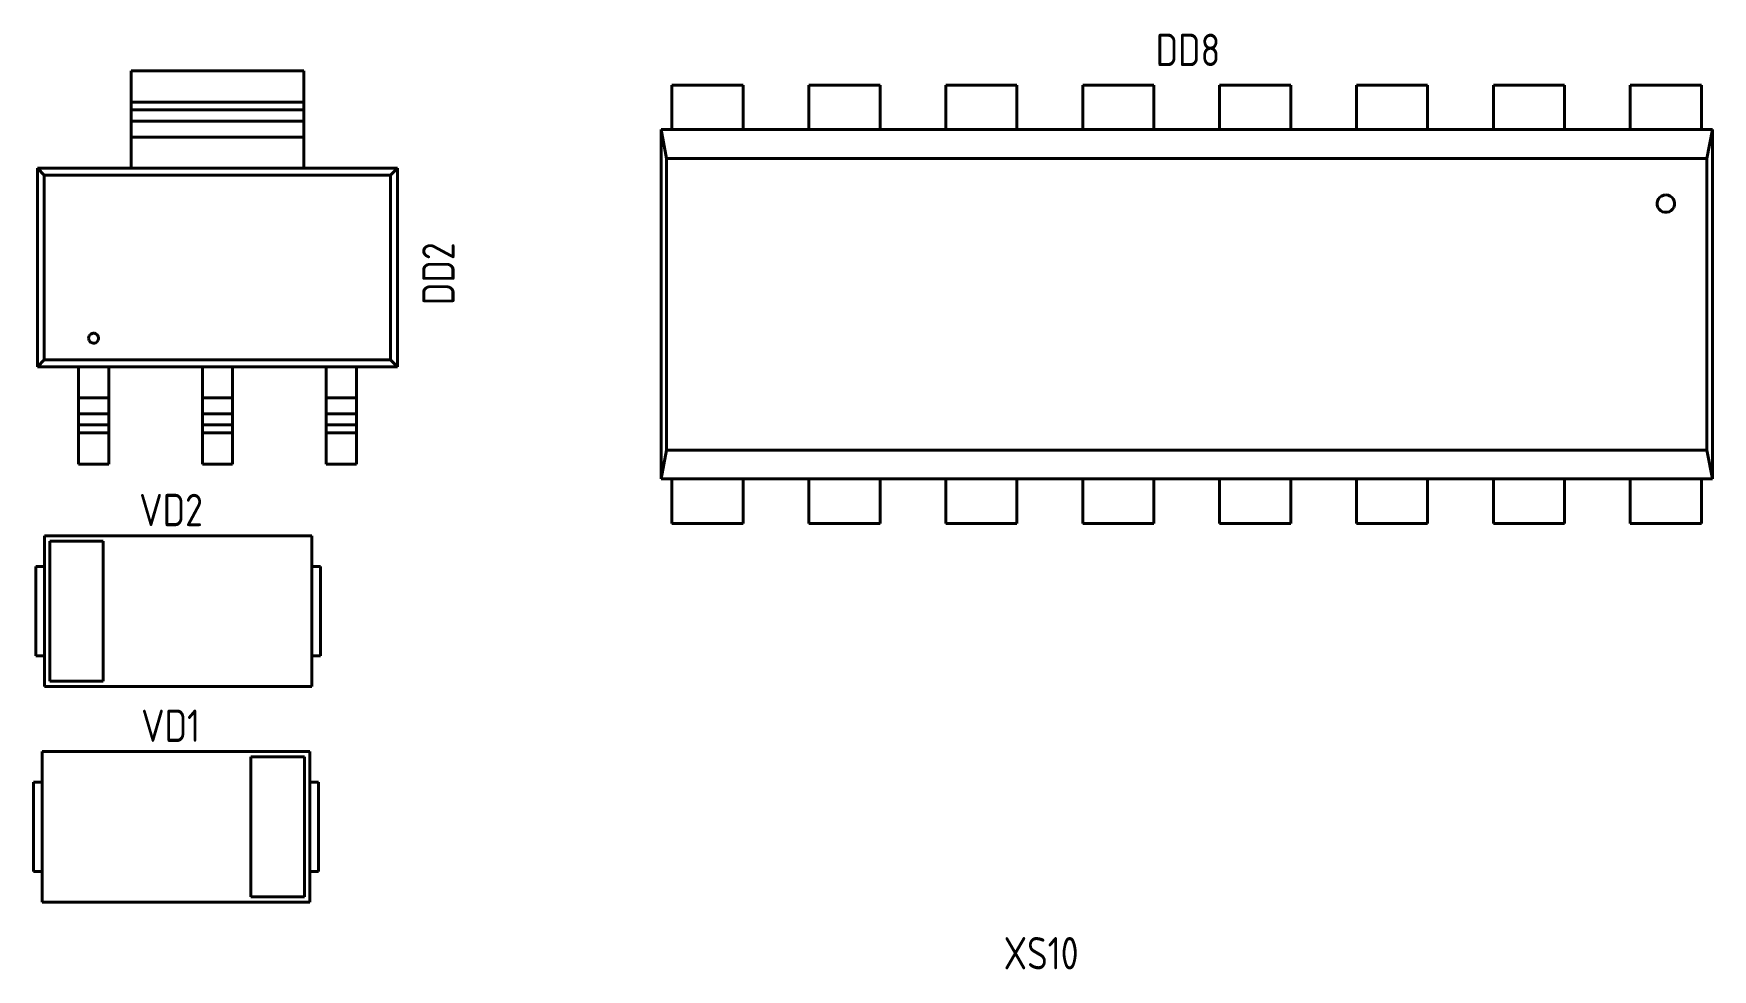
# Paper-space layout 'Layout1' of a CAD drawing. Extents: x -1 to 840, y -1 to 593.
# Drawn here: x 141.4 to 203.7, y 311.9 to 346.6 of the extents above; entities that cross this region are included whole.
import ezdxf

# ---------------------------------------------------------------- set-up
doc = ezdxf.new("R2010")
doc.units = 0
doc.header["$MEASUREMENT"] = 0
doc.layers.add('Основная', color=7, linetype='CONTINUOUS', lineweight=40)
doc.styles.add('GOST type A0', font='', dxfattribs={"oblique": 15, "height": 3.5})
doc.styles.get('GOST type A0').set_extended_font_data('GOST type A')

psp = doc.layouts.get("Layout1")

# ---------------------------------------------------------------- linework, layer by layer
at = {"layer": 'Основная'}
for p, q in [((151.4, 345.203), (145, 345.203)), ((145, 345.203), (145, 341.597)), ((145, 344.049), (145, 345.203)), ((145, 345.203), (151.4, 345.203)), ((151.4, 345.203), (145, 345.203)), ((145, 345.203), (145, 341.597)), ((145, 344.049), (145, 345.203)), ((145, 345.203), (151.4, 345.203)), ((151.4, 341.597), (151.4, 345.203)), ((151.4, 344.049), (151.4, 345.203)), ((151.4, 341.597), (151.4, 345.203)), ((151.4, 344.049), (151.4, 345.203)), ((167.706, 344.675), (165.066, 344.675)), ((165.066, 344.675), (165.066, 343.025)), ((165.066, 344.675), (165.066, 343.025)), ((165.066, 344.675), (167.706, 344.675)), ((167.706, 344.675), (165.066, 344.675)), ((165.066, 344.675), (165.066, 343.025)), ((165.066, 344.675), (165.066, 343.025)), ((165.066, 344.675), (167.706, 344.675)), ((167.706, 343.025), (167.706, 344.675)), ((167.706, 344.675), (167.706, 343.025)), ((167.706, 343.025), (167.706, 344.675)), ((167.706, 344.675), (167.706, 343.025)), ((172.786, 344.675), (170.146, 344.675)), ((170.146, 344.675), (170.146, 343.025)), ((170.146, 344.675), (170.146, 343.025)), ((170.146, 344.675), (172.786, 344.675)), ((172.786, 344.675), (170.146, 344.675)), ((170.146, 344.675), (170.146, 343.025)), ((170.146, 344.675), (170.146, 343.025)), ((170.146, 344.675), (172.786, 344.675)), ((172.786, 343.025), (172.786, 344.675)), ((172.786, 344.675), (172.786, 343.025)), ((172.786, 343.025), (172.786, 344.675)), ((172.786, 344.675), (172.786, 343.025)), ((177.866, 344.675), (175.226, 344.675)), ((175.226, 344.675), (175.226, 343.025)), ((175.226, 344.675), (175.226, 343.025)), ((175.226, 344.675), (177.866, 344.675)), ((177.866, 344.675), (175.226, 344.675)), ((175.226, 344.675), (175.226, 343.025)), ((175.226, 344.675), (175.226, 343.025)), ((175.226, 344.675), (177.866, 344.675)), ((177.866, 343.025), (177.866, 344.675)), ((177.866, 344.675), (177.866, 343.025)), ((177.866, 343.025), (177.866, 344.675)), ((177.866, 344.675), (177.866, 343.025)), ((182.946, 344.675), (180.306, 344.675)), ((180.306, 344.675), (180.306, 343.025)), ((180.306, 344.675), (180.306, 343.025)), ((180.306, 344.675), (182.946, 344.675)), ((182.946, 344.675), (180.306, 344.675)), ((180.306, 344.675), (180.306, 343.025)), ((180.306, 344.675), (180.306, 343.025)), ((180.306, 344.675), (182.946, 344.675)), ((182.946, 343.025), (182.946, 344.675)), ((182.946, 344.675), (182.946, 343.025)), ((182.946, 343.025), (182.946, 344.675)), ((182.946, 344.675), (182.946, 343.025)), ((188.026, 344.675), (185.386, 344.675)), ((185.386, 344.675), (185.386, 343.025)), ((185.386, 344.675), (185.386, 343.025)), ((185.386, 344.675), (188.026, 344.675)), ((188.026, 344.675), (185.386, 344.675)), ((185.386, 344.675), (185.386, 343.025)), ((185.386, 344.675), (185.386, 343.025)), ((185.386, 344.675), (188.026, 344.675)), ((188.026, 343.025), (188.026, 344.675)), ((188.026, 344.675), (188.026, 343.025)), ((188.026, 343.025), (188.026, 344.675)), ((188.026, 344.675), (188.026, 343.025)), ((193.106, 344.675), (190.466, 344.675)), ((190.466, 344.675), (190.466, 343.025)), ((190.466, 344.675), (190.466, 343.025)), ((190.466, 344.675), (193.106, 344.675)), ((193.106, 344.675), (190.466, 344.675)), ((190.466, 344.675), (190.466, 343.025)), ((190.466, 344.675), (190.466, 343.025)), ((190.466, 344.675), (193.106, 344.675)), ((193.106, 343.025), (193.106, 344.675)), ((193.106, 344.675), (193.106, 343.025)), ((193.106, 343.025), (193.106, 344.675)), ((193.106, 344.675), (193.106, 343.025)), ((198.186, 344.675), (195.546, 344.675)), ((195.546, 344.675), (195.546, 343.025)), ((195.546, 344.675), (195.546, 343.025)), ((195.546, 344.675), (198.186, 344.675)), ((198.186, 344.675), (195.546, 344.675)), ((195.546, 344.675), (195.546, 343.025)), ((195.546, 344.675), (195.546, 343.025)), ((195.546, 344.675), (198.186, 344.675)), ((198.186, 343.025), (198.186, 344.675)), ((198.186, 344.675), (198.186, 343.025)), ((198.186, 343.025), (198.186, 344.675)), ((198.186, 344.675), (198.186, 343.025)), ((203.266, 344.675), (200.626, 344.675)), ((200.626, 344.675), (200.626, 343.025)), ((200.626, 344.675), (200.626, 343.025)), ((200.626, 344.675), (203.266, 344.675)), ((203.266, 344.675), (200.626, 344.675)), ((200.626, 344.675), (200.626, 343.025)), ((200.626, 344.675), (200.626, 343.025)), ((200.626, 344.675), (203.266, 344.675)), ((203.266, 343.025), (203.266, 344.675)), ((203.266, 344.675), (203.266, 343.025)), ((203.266, 343.025), (203.266, 344.675)), ((203.266, 344.675), (203.266, 343.025)), ((145, 344.049), (145, 343.971)), ((145, 344.049), (151.4, 344.049)), ((145, 344.049), (145, 343.971)), ((145, 344.049), (151.4, 344.049)), ((145, 343.971), (145, 343.897)), ((145, 343.971), (145, 343.897)), ((145, 343.897), (145, 343.835)), ((145, 343.897), (145, 343.835)), ((151.4, 344.049), (151.4, 343.971)), ((151.4, 344.049), (151.4, 343.971)), ((151.4, 343.971), (151.4, 343.897)), ((151.4, 343.971), (151.4, 343.897)), ((151.4, 343.897), (151.4, 343.835)), ((151.4, 343.897), (151.4, 343.835)), ((145, 343.835), (145, 343.785)), ((145, 343.835), (145, 343.785)), ((145, 343.785), (145, 343.755)), ((145, 343.785), (145, 343.755)), ((145, 343.755), (145, 343.337)), ((145, 343.755), (151.4, 343.755)), ((145, 343.755), (145, 343.337)), ((145, 343.755), (151.4, 343.755)), ((145, 343.337), (145, 343.277)), ((145, 343.337), (151.4, 343.337)), ((145, 343.337), (145, 343.277)), ((145, 343.337), (151.4, 343.337)), ((145, 343.277), (145, 343.181)), ((145, 343.277), (145, 343.181)), ((151.4, 343.835), (151.4, 343.785)), ((151.4, 343.835), (151.4, 343.785)), ((151.4, 343.785), (151.4, 343.755)), ((151.4, 343.785), (151.4, 343.755)), ((151.4, 343.755), (151.4, 343.337)), ((151.4, 343.755), (151.4, 343.337)), ((151.4, 343.337), (151.4, 343.277)), ((151.4, 343.337), (151.4, 343.277)), ((151.4, 343.277), (151.4, 343.181)), ((151.4, 343.277), (151.4, 343.181)), ((145, 343.181), (145, 343.053)), ((145, 343.181), (145, 343.053)), ((145, 343.053), (145, 342.907)), ((145, 343.053), (145, 342.907)), ((145, 342.907), (145, 342.749)), ((145, 342.907), (145, 342.749)), ((145, 341.597), (145, 342.749)), ((145, 342.749), (151.4, 342.749)), ((145, 341.597), (145, 342.749)), ((145, 342.749), (151.4, 342.749)), ((151.4, 343.181), (151.4, 343.053)), ((151.4, 343.181), (151.4, 343.053)), ((151.4, 343.053), (151.4, 342.907)), ((151.4, 343.053), (151.4, 342.907)), ((151.4, 342.907), (151.4, 342.749)), ((151.4, 342.907), (151.4, 342.749)), ((151.4, 341.597), (151.4, 342.749)), ((151.4, 341.597), (151.4, 342.749)), ((165.066, 343.025), (164.658, 343.025)), ((164.658, 343.025), (164.658, 330.069)), ((164.658, 343.025), (203.674, 343.025)), ((164.658, 343.025), (164.862, 341.957)), ((164.658, 343.025), (164.658, 330.069)), ((165.066, 343.025), (164.658, 343.025)), ((164.658, 343.025), (164.658, 330.069)), ((164.658, 343.025), (203.674, 343.025)), ((164.658, 343.025), (164.862, 341.957)), ((164.658, 343.025), (164.658, 330.069)), ((170.146, 343.025), (167.706, 343.025)), ((170.146, 343.025), (167.706, 343.025)), ((175.226, 343.025), (172.786, 343.025)), ((175.226, 343.025), (172.786, 343.025)), ((180.306, 343.025), (177.866, 343.025)), ((180.306, 343.025), (177.866, 343.025)), ((185.386, 343.025), (182.946, 343.025)), ((185.386, 343.025), (182.946, 343.025)), ((190.466, 343.025), (188.026, 343.025)), ((190.466, 343.025), (188.026, 343.025)), ((195.546, 343.025), (193.106, 343.025)), ((195.546, 343.025), (193.106, 343.025)), ((200.626, 343.025), (198.186, 343.025)), ((200.626, 343.025), (198.186, 343.025)), ((203.674, 343.025), (203.266, 343.025)), ((203.674, 343.025), (203.266, 343.025)), ((203.674, 343.025), (203.47, 341.957)), ((203.674, 343.025), (203.47, 341.957)), ((203.674, 330.069), (203.674, 343.025)), ((203.674, 343.025), (203.674, 330.069)), ((203.674, 330.069), (203.674, 343.025)), ((203.674, 343.025), (203.674, 330.069)), ((145, 341.597), (141.52, 341.597)), ((141.52, 341.597), (141.52, 334.229)), ((141.52, 334.229), (141.52, 341.597)), ((141.52, 341.597), (141.774, 341.341)), ((141.52, 341.597), (154.88, 341.597)), ((145, 341.597), (141.52, 341.597)), ((141.52, 341.597), (141.52, 334.229)), ((141.52, 334.229), (141.52, 341.597)), ((141.52, 341.597), (141.774, 341.341)), ((141.52, 341.597), (154.88, 341.597)), ((154.88, 341.597), (151.4, 341.597)), ((154.88, 341.597), (151.4, 341.597)), ((154.626, 341.341), (154.88, 341.597)), ((154.626, 341.341), (154.88, 341.597)), ((154.88, 334.229), (154.88, 341.597)), ((154.88, 334.229), (154.88, 341.597)), ((154.88, 334.229), (154.88, 341.597)), ((154.88, 334.229), (154.88, 341.597)), ((164.862, 341.957), (203.47, 341.957)), ((164.862, 341.957), (164.862, 331.137)), ((164.862, 341.957), (203.47, 341.957)), ((164.862, 341.957), (164.862, 331.137)), ((203.47, 341.957), (203.47, 331.137)), ((203.47, 341.957), (203.47, 331.137)), ((141.774, 334.485), (141.774, 341.341)), ((141.774, 341.341), (154.626, 341.341)), ((141.774, 334.485), (141.774, 341.341)), ((141.774, 341.341), (154.626, 341.341)), ((154.626, 334.485), (154.626, 341.341)), ((154.626, 334.485), (154.626, 341.341)), ((201.638, 340.379), (201.622, 340.299)), ((201.638, 340.379), (201.622, 340.299)), ((201.622, 340.299), (201.628, 340.219)), ((201.622, 340.299), (201.628, 340.219)), ((201.628, 340.219), (201.652, 340.141)), ((201.628, 340.219), (201.652, 340.141)), ((201.672, 340.453), (201.638, 340.379)), ((201.672, 340.453), (201.638, 340.379)), ((201.724, 340.515), (201.672, 340.453)), ((201.724, 340.515), (201.672, 340.453)), ((201.79, 340.563), (201.724, 340.515)), ((201.79, 340.563), (201.724, 340.515)), ((201.866, 340.593), (201.79, 340.563)), ((201.866, 340.593), (201.79, 340.563)), ((201.946, 340.603), (201.866, 340.593)), ((201.946, 340.603), (201.866, 340.593)), ((201.946, 340.603), (202.026, 340.593)), ((201.946, 340.603), (202.026, 340.593)), ((202.026, 340.593), (202.102, 340.563)), ((202.026, 340.593), (202.102, 340.563)), ((202.102, 340.563), (202.168, 340.515)), ((202.102, 340.563), (202.168, 340.515)), ((202.168, 340.515), (202.22, 340.453)), ((202.168, 340.515), (202.22, 340.453)), ((202.22, 340.453), (202.254, 340.379)), ((202.22, 340.453), (202.254, 340.379)), ((202.264, 340.219), (202.238, 340.141)), ((202.264, 340.219), (202.238, 340.141)), ((202.254, 340.379), (202.27, 340.299)), ((202.254, 340.379), (202.27, 340.299)), ((202.27, 340.299), (202.264, 340.219)), ((202.27, 340.299), (202.264, 340.219)), ((201.652, 340.141), (201.696, 340.073)), ((201.652, 340.141), (201.696, 340.073)), ((201.696, 340.073), (201.756, 340.017)), ((201.696, 340.073), (201.756, 340.017)), ((201.756, 340.017), (201.826, 339.979)), ((201.756, 340.017), (201.826, 339.979)), ((201.826, 339.979), (201.906, 339.959)), ((201.826, 339.979), (201.906, 339.959)), ((201.986, 339.959), (201.906, 339.959)), ((201.986, 339.959), (201.906, 339.959)), ((202.066, 339.979), (201.986, 339.959)), ((202.066, 339.979), (201.986, 339.959)), ((202.136, 340.017), (202.066, 339.979)), ((202.136, 340.017), (202.066, 339.979)), ((202.196, 340.073), (202.136, 340.017)), ((202.196, 340.073), (202.136, 340.017)), ((202.238, 340.141), (202.196, 340.073)), ((202.238, 340.141), (202.196, 340.073)), ((143.418, 335.289), (143.424, 335.335)), ((143.418, 335.289), (143.424, 335.335)), ((143.418, 335.289), (143.424, 335.243)), ((143.418, 335.289), (143.424, 335.243)), ((143.424, 335.335), (143.44, 335.377)), ((143.424, 335.335), (143.44, 335.377)), ((143.424, 335.243), (143.44, 335.201)), ((143.424, 335.243), (143.44, 335.201)), ((143.44, 335.377), (143.468, 335.415)), ((143.44, 335.377), (143.468, 335.415)), ((143.44, 335.201), (143.468, 335.163)), ((143.44, 335.201), (143.468, 335.163)), ((143.468, 335.415), (143.504, 335.445)), ((143.468, 335.415), (143.504, 335.445)), ((143.504, 335.445), (143.546, 335.465)), ((143.504, 335.445), (143.546, 335.465)), ((143.546, 335.465), (143.59, 335.473)), ((143.546, 335.465), (143.59, 335.473)), ((143.59, 335.473), (143.636, 335.471)), ((143.59, 335.473), (143.636, 335.471)), ((143.636, 335.471), (143.68, 335.455)), ((143.636, 335.471), (143.68, 335.455)), ((143.68, 335.455), (143.72, 335.431)), ((143.68, 335.455), (143.72, 335.431)), ((143.72, 335.431), (143.752, 335.397)), ((143.72, 335.431), (143.752, 335.397)), ((143.72, 335.147), (143.752, 335.181)), ((143.72, 335.147), (143.752, 335.181)), ((143.752, 335.397), (143.774, 335.357)), ((143.752, 335.397), (143.774, 335.357)), ((143.752, 335.181), (143.774, 335.221)), ((143.752, 335.181), (143.774, 335.221)), ((143.774, 335.357), (143.784, 335.313)), ((143.774, 335.357), (143.784, 335.313)), ((143.774, 335.221), (143.784, 335.267)), ((143.774, 335.221), (143.784, 335.267)), ((143.784, 335.313), (143.784, 335.267)), ((143.784, 335.313), (143.784, 335.267)), ((143.468, 335.163), (143.504, 335.133)), ((143.468, 335.163), (143.504, 335.133)), ((143.504, 335.133), (143.546, 335.115)), ((143.504, 335.133), (143.546, 335.115)), ((143.546, 335.115), (143.59, 335.105)), ((143.546, 335.115), (143.59, 335.105)), ((143.59, 335.105), (143.636, 335.109)), ((143.59, 335.105), (143.636, 335.109)), ((143.636, 335.109), (143.68, 335.123)), ((143.636, 335.109), (143.68, 335.123)), ((143.68, 335.123), (143.72, 335.147)), ((143.68, 335.123), (143.72, 335.147)), ((141.52, 334.229), (141.774, 334.485)), ((141.52, 334.229), (141.774, 334.485)), ((141.52, 334.229), (143.044, 334.229)), ((141.52, 334.229), (154.88, 334.229)), ((141.52, 334.229), (143.044, 334.229)), ((141.52, 334.229), (154.88, 334.229)), ((141.774, 334.485), (154.626, 334.485)), ((141.774, 334.485), (154.626, 334.485)), ((143.044, 334.229), (143.044, 330.623)), ((143.044, 334.229), (143.044, 333.077)), ((143.044, 334.229), (143.044, 330.623)), ((143.044, 334.229), (143.044, 333.077)), ((144.162, 334.229), (147.642, 334.229)), ((144.162, 330.623), (144.162, 334.229)), ((144.162, 334.229), (144.162, 333.077)), ((144.162, 334.229), (147.642, 334.229)), ((144.162, 330.623), (144.162, 334.229)), ((144.162, 334.229), (144.162, 333.077)), ((147.642, 334.229), (147.642, 330.623)), ((147.642, 333.077), (147.642, 334.229)), ((147.642, 334.229), (147.642, 330.623)), ((147.642, 333.077), (147.642, 334.229)), ((148.758, 330.623), (148.758, 334.229)), ((148.758, 334.229), (152.238, 334.229)), ((148.758, 333.077), (148.758, 334.229)), ((148.758, 330.623), (148.758, 334.229)), ((148.758, 334.229), (152.238, 334.229)), ((148.758, 333.077), (148.758, 334.229)), ((152.238, 334.229), (152.238, 330.623)), ((152.238, 334.229), (152.238, 333.077)), ((152.238, 334.229), (152.238, 330.623)), ((152.238, 334.229), (152.238, 333.077)), ((153.356, 330.623), (153.356, 334.229)), ((153.356, 334.229), (154.88, 334.229)), ((153.356, 334.229), (153.356, 333.077)), ((153.356, 330.623), (153.356, 334.229)), ((153.356, 334.229), (154.88, 334.229)), ((153.356, 334.229), (153.356, 333.077)), ((154.626, 334.485), (154.88, 334.229)), ((154.626, 334.485), (154.88, 334.229)), ((143.044, 333.077), (143.044, 332.919)), ((143.044, 333.077), (144.162, 333.077)), ((143.044, 333.077), (143.044, 332.919)), ((143.044, 333.077), (144.162, 333.077)), ((143.044, 332.919), (143.044, 332.773)), ((143.044, 332.919), (143.044, 332.773)), ((143.044, 332.773), (143.044, 332.647)), ((143.044, 332.773), (143.044, 332.647)), ((144.162, 333.077), (144.162, 332.919)), ((144.162, 333.077), (144.162, 332.919)), ((144.162, 332.919), (144.162, 332.773)), ((144.162, 332.919), (144.162, 332.773)), ((144.162, 332.773), (144.162, 332.647)), ((144.162, 332.773), (144.162, 332.647)), ((147.642, 333.077), (147.642, 332.919)), ((147.642, 333.077), (148.758, 333.077)), ((147.642, 333.077), (147.642, 332.919)), ((147.642, 333.077), (148.758, 333.077)), ((147.642, 332.919), (147.642, 332.773)), ((147.642, 332.919), (147.642, 332.773)), ((147.642, 332.647), (147.642, 332.773)), ((147.642, 332.647), (147.642, 332.773)), ((148.758, 333.077), (148.758, 332.919)), ((148.758, 333.077), (148.758, 332.919)), ((148.758, 332.919), (148.758, 332.773)), ((148.758, 332.919), (148.758, 332.773)), ((148.758, 332.647), (148.758, 332.773)), ((148.758, 332.647), (148.758, 332.773)), ((152.238, 333.077), (152.238, 332.919)), ((152.238, 333.077), (153.356, 333.077)), ((152.238, 333.077), (152.238, 332.919)), ((152.238, 333.077), (153.356, 333.077)), ((152.238, 332.919), (152.238, 332.773)), ((152.238, 332.919), (152.238, 332.773)), ((152.238, 332.773), (152.238, 332.647)), ((152.238, 332.773), (152.238, 332.647)), ((153.356, 333.077), (153.356, 332.919)), ((153.356, 333.077), (153.356, 332.919)), ((153.356, 332.919), (153.356, 332.773)), ((153.356, 332.919), (153.356, 332.773)), ((153.356, 332.773), (153.356, 332.647)), ((153.356, 332.773), (153.356, 332.647)), ((143.044, 332.647), (143.044, 332.549)), ((143.044, 332.647), (143.044, 332.549)), ((143.044, 332.549), (143.044, 332.489)), ((143.044, 332.549), (143.044, 332.489)), ((143.044, 332.071), (143.044, 332.489)), ((143.044, 332.489), (144.162, 332.489)), ((143.044, 332.071), (143.044, 332.489)), ((143.044, 332.489), (144.162, 332.489)), ((143.044, 332.071), (143.044, 332.041)), ((143.044, 332.071), (144.162, 332.071)), ((143.044, 332.071), (143.044, 332.041)), ((143.044, 332.071), (144.162, 332.071)), ((144.162, 332.647), (144.162, 332.549)), ((144.162, 332.647), (144.162, 332.549)), ((144.162, 332.549), (144.162, 332.489)), ((144.162, 332.549), (144.162, 332.489)), ((144.162, 332.071), (144.162, 332.489)), ((144.162, 332.071), (144.162, 332.489)), ((144.162, 332.071), (144.162, 332.041)), ((144.162, 332.071), (144.162, 332.041)), ((147.642, 332.647), (147.642, 332.549)), ((147.642, 332.647), (147.642, 332.549)), ((147.642, 332.549), (147.642, 332.489)), ((147.642, 332.549), (147.642, 332.489)), ((147.642, 332.071), (147.642, 332.489)), ((147.642, 332.489), (148.758, 332.489)), ((147.642, 332.071), (147.642, 332.489)), ((147.642, 332.489), (148.758, 332.489)), ((147.642, 332.071), (147.642, 332.041)), ((147.642, 332.071), (148.758, 332.071)), ((147.642, 332.071), (147.642, 332.041)), ((147.642, 332.071), (148.758, 332.071)), ((148.758, 332.647), (148.758, 332.549)), ((148.758, 332.647), (148.758, 332.549)), ((148.758, 332.549), (148.758, 332.489)), ((148.758, 332.549), (148.758, 332.489)), ((148.758, 332.071), (148.758, 332.489)), ((148.758, 332.071), (148.758, 332.489)), ((148.758, 332.071), (148.758, 332.041)), ((148.758, 332.071), (148.758, 332.041)), ((152.238, 332.647), (152.238, 332.549)), ((152.238, 332.647), (152.238, 332.549)), ((152.238, 332.549), (152.238, 332.489)), ((152.238, 332.549), (152.238, 332.489)), ((152.238, 332.071), (152.238, 332.489)), ((152.238, 332.489), (153.356, 332.489)), ((152.238, 332.071), (152.238, 332.489)), ((152.238, 332.489), (153.356, 332.489)), ((152.238, 332.071), (152.238, 332.041)), ((152.238, 332.071), (153.356, 332.071)), ((152.238, 332.071), (152.238, 332.041)), ((152.238, 332.071), (153.356, 332.071)), ((153.356, 332.647), (153.356, 332.549)), ((153.356, 332.647), (153.356, 332.549)), ((153.356, 332.549), (153.356, 332.489)), ((153.356, 332.549), (153.356, 332.489)), ((153.356, 332.071), (153.356, 332.489)), ((153.356, 332.071), (153.356, 332.489)), ((153.356, 332.071), (153.356, 332.041)), ((153.356, 332.071), (153.356, 332.041)), ((143.044, 332.041), (143.044, 331.993)), ((143.044, 332.041), (143.044, 331.993)), ((143.044, 331.993), (143.044, 331.929)), ((143.044, 331.993), (143.044, 331.929)), ((143.044, 331.929), (143.044, 331.855)), ((143.044, 331.929), (143.044, 331.855)), ((143.044, 331.855), (143.044, 331.777)), ((143.044, 331.855), (143.044, 331.777)), ((143.044, 331.777), (143.044, 330.623)), ((143.044, 331.777), (144.162, 331.777)), ((143.044, 331.777), (143.044, 330.623)), ((143.044, 331.777), (144.162, 331.777)), ((144.162, 332.041), (144.162, 331.993)), ((144.162, 332.041), (144.162, 331.993)), ((144.162, 331.993), (144.162, 331.929)), ((144.162, 331.993), (144.162, 331.929)), ((144.162, 331.929), (144.162, 331.855)), ((144.162, 331.929), (144.162, 331.855)), ((144.162, 331.855), (144.162, 331.777)), ((144.162, 331.855), (144.162, 331.777)), ((144.162, 331.777), (144.162, 330.623)), ((144.162, 331.777), (144.162, 330.623)), ((147.642, 332.041), (147.642, 331.993)), ((147.642, 332.041), (147.642, 331.993)), ((147.642, 331.993), (147.642, 331.929)), ((147.642, 331.993), (147.642, 331.929)), ((147.642, 331.929), (147.642, 331.855)), ((147.642, 331.929), (147.642, 331.855)), ((147.642, 331.777), (147.642, 331.855)), ((147.642, 331.777), (147.642, 331.855)), ((147.642, 330.623), (147.642, 331.777)), ((147.642, 331.777), (148.758, 331.777)), ((147.642, 330.623), (147.642, 331.777)), ((147.642, 331.777), (148.758, 331.777)), ((148.758, 332.041), (148.758, 331.993)), ((148.758, 332.041), (148.758, 331.993)), ((148.758, 331.993), (148.758, 331.929)), ((148.758, 331.993), (148.758, 331.929)), ((148.758, 331.929), (148.758, 331.855)), ((148.758, 331.929), (148.758, 331.855)), ((148.758, 331.777), (148.758, 331.855)), ((148.758, 331.777), (148.758, 331.855)), ((148.758, 330.623), (148.758, 331.777)), ((148.758, 330.623), (148.758, 331.777)), ((152.238, 332.041), (152.238, 331.993)), ((152.238, 332.041), (152.238, 331.993)), ((152.238, 331.993), (152.238, 331.929)), ((152.238, 331.993), (152.238, 331.929)), ((152.238, 331.929), (152.238, 331.855)), ((152.238, 331.929), (152.238, 331.855)), ((152.238, 331.855), (152.238, 331.777)), ((152.238, 331.855), (152.238, 331.777)), ((152.238, 331.777), (152.238, 330.623)), ((152.238, 331.777), (153.356, 331.777)), ((152.238, 331.777), (152.238, 330.623)), ((152.238, 331.777), (153.356, 331.777)), ((153.356, 332.041), (153.356, 331.993)), ((153.356, 332.041), (153.356, 331.993)), ((153.356, 331.993), (153.356, 331.929)), ((153.356, 331.993), (153.356, 331.929)), ((153.356, 331.929), (153.356, 331.855)), ((153.356, 331.929), (153.356, 331.855)), ((153.356, 331.855), (153.356, 331.777)), ((153.356, 331.855), (153.356, 331.777)), ((153.356, 331.777), (153.356, 330.623)), ((153.356, 331.777), (153.356, 330.623)), ((164.862, 331.137), (164.658, 330.069)), ((164.862, 331.137), (164.658, 330.069)), ((164.862, 331.137), (203.47, 331.137)), ((164.862, 331.137), (203.47, 331.137)), ((203.47, 331.137), (203.674, 330.069)), ((203.47, 331.137), (203.674, 330.069)), ((143.044, 330.623), (144.162, 330.623)), ((143.044, 330.623), (144.162, 330.623)), ((143.044, 330.623), (144.162, 330.623)), ((143.044, 330.623), (144.162, 330.623)), ((147.642, 330.623), (148.758, 330.623)), ((147.642, 330.623), (148.758, 330.623)), ((147.642, 330.623), (148.758, 330.623)), ((147.642, 330.623), (148.758, 330.623)), ((152.238, 330.623), (153.356, 330.623)), ((152.238, 330.623), (153.356, 330.623)), ((152.238, 330.623), (153.356, 330.623)), ((152.238, 330.623), (153.356, 330.623)), ((164.658, 330.069), (165.066, 330.069)), ((164.658, 330.069), (203.674, 330.069)), ((164.658, 330.069), (165.066, 330.069)), ((164.658, 330.069), (203.674, 330.069)), ((165.066, 330.069), (165.066, 328.419)), ((165.066, 330.069), (165.066, 328.419)), ((165.066, 330.069), (165.066, 328.419)), ((165.066, 330.069), (165.066, 328.419)), ((167.706, 328.419), (167.706, 330.069)), ((167.706, 330.069), (170.146, 330.069)), ((167.706, 330.069), (167.706, 328.419)), ((167.706, 328.419), (167.706, 330.069)), ((167.706, 330.069), (170.146, 330.069)), ((167.706, 330.069), (167.706, 328.419)), ((170.146, 330.069), (170.146, 328.419)), ((170.146, 330.069), (170.146, 328.419)), ((170.146, 330.069), (170.146, 328.419)), ((170.146, 330.069), (170.146, 328.419)), ((172.786, 328.419), (172.786, 330.069)), ((172.786, 330.069), (175.226, 330.069)), ((172.786, 330.069), (172.786, 328.419)), ((172.786, 328.419), (172.786, 330.069)), ((172.786, 330.069), (175.226, 330.069)), ((172.786, 330.069), (172.786, 328.419)), ((175.226, 330.069), (175.226, 328.419)), ((175.226, 330.069), (175.226, 328.419)), ((175.226, 330.069), (175.226, 328.419)), ((175.226, 330.069), (175.226, 328.419)), ((177.866, 328.419), (177.866, 330.069)), ((177.866, 330.069), (180.306, 330.069)), ((177.866, 330.069), (177.866, 328.419)), ((177.866, 328.419), (177.866, 330.069)), ((177.866, 330.069), (180.306, 330.069)), ((177.866, 330.069), (177.866, 328.419)), ((180.306, 330.069), (180.306, 328.419)), ((180.306, 330.069), (180.306, 328.419)), ((180.306, 330.069), (180.306, 328.419)), ((180.306, 330.069), (180.306, 328.419)), ((182.946, 328.419), (182.946, 330.069)), ((182.946, 330.069), (185.386, 330.069)), ((182.946, 330.069), (182.946, 328.419)), ((182.946, 328.419), (182.946, 330.069)), ((182.946, 330.069), (185.386, 330.069)), ((182.946, 330.069), (182.946, 328.419)), ((185.386, 330.069), (185.386, 328.419)), ((185.386, 330.069), (185.386, 328.419)), ((185.386, 330.069), (185.386, 328.419)), ((185.386, 330.069), (185.386, 328.419)), ((188.026, 328.419), (188.026, 330.069)), ((188.026, 330.069), (190.466, 330.069)), ((188.026, 330.069), (188.026, 328.419)), ((188.026, 328.419), (188.026, 330.069)), ((188.026, 330.069), (190.466, 330.069)), ((188.026, 330.069), (188.026, 328.419)), ((190.466, 330.069), (190.466, 328.419)), ((190.466, 330.069), (190.466, 328.419)), ((190.466, 330.069), (190.466, 328.419)), ((190.466, 330.069), (190.466, 328.419)), ((193.106, 328.419), (193.106, 330.069)), ((193.106, 330.069), (195.546, 330.069)), ((193.106, 330.069), (193.106, 328.419)), ((193.106, 328.419), (193.106, 330.069)), ((193.106, 330.069), (195.546, 330.069)), ((193.106, 330.069), (193.106, 328.419)), ((195.546, 330.069), (195.546, 328.419)), ((195.546, 330.069), (195.546, 328.419)), ((195.546, 330.069), (195.546, 328.419)), ((195.546, 330.069), (195.546, 328.419)), ((198.186, 328.419), (198.186, 330.069)), ((198.186, 330.069), (200.626, 330.069)), ((198.186, 330.069), (198.186, 328.419)), ((198.186, 328.419), (198.186, 330.069)), ((198.186, 330.069), (200.626, 330.069)), ((198.186, 330.069), (198.186, 328.419)), ((200.626, 330.069), (200.626, 328.419)), ((200.626, 330.069), (200.626, 328.419)), ((200.626, 330.069), (200.626, 328.419)), ((200.626, 330.069), (200.626, 328.419)), ((203.266, 328.419), (203.266, 330.069)), ((203.266, 330.069), (203.674, 330.069)), ((203.266, 330.069), (203.266, 328.419)), ((203.266, 328.419), (203.266, 330.069)), ((203.266, 330.069), (203.674, 330.069)), ((203.266, 330.069), (203.266, 328.419)), ((165.066, 328.419), (167.706, 328.419)), ((165.066, 328.419), (167.706, 328.419)), ((165.066, 328.419), (167.706, 328.419)), ((165.066, 328.419), (167.706, 328.419)), ((170.146, 328.419), (172.786, 328.419)), ((172.786, 328.419), (170.146, 328.419)), ((170.146, 328.419), (172.786, 328.419)), ((172.786, 328.419), (170.146, 328.419)), ((175.226, 328.419), (177.866, 328.419)), ((177.866, 328.419), (175.226, 328.419)), ((175.226, 328.419), (177.866, 328.419)), ((177.866, 328.419), (175.226, 328.419)), ((180.306, 328.419), (182.946, 328.419)), ((182.946, 328.419), (180.306, 328.419)), ((180.306, 328.419), (182.946, 328.419)), ((182.946, 328.419), (180.306, 328.419)), ((185.386, 328.419), (188.026, 328.419)), ((188.026, 328.419), (185.386, 328.419)), ((185.386, 328.419), (188.026, 328.419)), ((188.026, 328.419), (185.386, 328.419)), ((190.466, 328.419), (193.106, 328.419)), ((193.106, 328.419), (190.466, 328.419)), ((190.466, 328.419), (193.106, 328.419)), ((193.106, 328.419), (190.466, 328.419)), ((195.546, 328.419), (198.186, 328.419)), ((198.186, 328.419), (195.546, 328.419)), ((195.546, 328.419), (198.186, 328.419)), ((198.186, 328.419), (195.546, 328.419)), ((200.626, 328.419), (203.266, 328.419)), ((203.266, 328.419), (200.626, 328.419)), ((200.626, 328.419), (203.266, 328.419)), ((203.266, 328.419), (200.626, 328.419)), ((151.707, 327.961), (141.775, 327.961)), ((141.775, 327.961), (141.775, 326.819)), ((141.775, 322.373), (141.775, 327.961)), ((141.775, 327.961), (151.707, 327.961)), ((151.707, 327.961), (141.775, 327.961)), ((141.775, 327.961), (141.775, 326.819)), ((141.775, 322.373), (141.775, 327.961)), ((141.775, 327.961), (151.707, 327.961)), ((141.973, 322.571), (141.973, 327.763)), ((141.973, 327.763), (143.961, 327.763)), ((141.973, 322.571), (141.973, 327.763)), ((141.973, 327.763), (143.961, 327.763)), ((143.961, 322.571), (143.961, 327.763)), ((143.961, 322.571), (143.961, 327.763)), ((151.707, 326.819), (151.707, 327.961)), ((151.707, 322.373), (151.707, 327.961)), ((151.707, 326.819), (151.707, 327.961)), ((151.707, 322.373), (151.707, 327.961)), ((141.775, 326.819), (141.457, 326.819)), ((141.457, 326.819), (141.457, 323.515)), ((141.457, 326.819), (141.457, 323.515)), ((141.457, 326.819), (141.775, 326.819)), ((141.775, 326.819), (141.457, 326.819)), ((141.457, 326.819), (141.457, 323.515)), ((141.457, 326.819), (141.457, 323.515)), ((141.457, 326.819), (141.775, 326.819)), ((152.025, 326.819), (151.707, 326.819)), ((151.707, 326.819), (152.025, 326.819)), ((152.025, 326.819), (151.707, 326.819)), ((151.707, 326.819), (152.025, 326.819)), ((152.025, 323.515), (152.025, 326.819)), ((152.025, 326.819), (152.025, 323.515)), ((152.025, 323.515), (152.025, 326.819)), ((152.025, 326.819), (152.025, 323.515)), ((141.457, 323.515), (141.775, 323.515)), ((141.457, 323.515), (141.775, 323.515)), ((141.457, 323.515), (141.775, 323.515)), ((141.457, 323.515), (141.775, 323.515)), ((141.775, 323.515), (141.775, 322.373)), ((141.775, 323.515), (141.775, 322.373)), ((151.707, 323.515), (152.025, 323.515)), ((151.707, 322.373), (151.707, 323.515)), ((151.707, 323.515), (152.025, 323.515)), ((151.707, 323.515), (152.025, 323.515)), ((151.707, 322.373), (151.707, 323.515)), ((151.707, 323.515), (152.025, 323.515)), ((141.775, 322.373), (151.707, 322.373)), ((141.775, 322.373), (151.707, 322.373)), ((141.775, 322.373), (151.707, 322.373)), ((141.775, 322.373), (151.707, 322.373)), ((141.973, 322.571), (143.961, 322.571)), ((141.973, 322.571), (143.961, 322.571)), ((151.625, 319.961), (141.693, 319.961)), ((141.693, 319.961), (141.693, 318.819)), ((141.693, 319.961), (141.693, 314.373)), ((151.625, 319.961), (141.693, 319.961)), ((151.625, 319.961), (141.693, 319.961)), ((141.693, 319.961), (141.693, 318.819)), ((141.693, 319.961), (141.693, 314.373)), ((151.625, 319.961), (141.693, 319.961)), ((149.439, 319.763), (149.439, 314.571)), ((151.427, 319.763), (149.439, 319.763)), ((149.439, 319.763), (149.439, 314.571)), ((151.427, 319.763), (149.439, 319.763)), ((151.427, 319.763), (151.427, 314.571)), ((151.427, 319.763), (151.427, 314.571)), ((151.625, 318.819), (151.625, 319.961)), ((151.625, 319.961), (151.625, 314.373)), ((151.625, 318.819), (151.625, 319.961)), ((151.625, 319.961), (151.625, 314.373)), ((141.693, 318.819), (141.375, 318.819)), ((141.375, 318.819), (141.375, 315.515)), ((141.375, 315.515), (141.375, 318.819)), ((141.693, 318.819), (141.375, 318.819)), ((141.693, 318.819), (141.375, 318.819)), ((141.375, 318.819), (141.375, 315.515)), ((141.375, 315.515), (141.375, 318.819)), ((141.693, 318.819), (141.375, 318.819)), ((151.943, 318.819), (151.625, 318.819)), ((151.943, 318.819), (151.625, 318.819)), ((151.943, 318.819), (151.625, 318.819)), ((151.943, 318.819), (151.625, 318.819)), ((151.943, 315.515), (151.943, 318.819)), ((151.943, 315.515), (151.943, 318.819)), ((151.943, 315.515), (151.943, 318.819)), ((151.943, 315.515), (151.943, 318.819)), ((141.375, 315.515), (141.693, 315.515)), ((141.693, 315.515), (141.375, 315.515)), ((141.375, 315.515), (141.693, 315.515)), ((141.693, 315.515), (141.375, 315.515)), ((141.693, 315.515), (141.693, 314.373)), ((141.693, 315.515), (141.693, 314.373)), ((151.625, 314.373), (151.625, 315.515)), ((151.625, 315.515), (151.943, 315.515)), ((151.943, 315.515), (151.625, 315.515)), ((151.625, 314.373), (151.625, 315.515)), ((151.625, 315.515), (151.943, 315.515)), ((151.943, 315.515), (151.625, 315.515)), ((141.693, 314.373), (151.625, 314.373)), ((151.625, 314.373), (141.693, 314.373)), ((141.693, 314.373), (151.625, 314.373)), ((151.625, 314.373), (141.693, 314.373)), ((151.427, 314.571), (149.439, 314.571)), ((151.427, 314.571), (149.439, 314.571))]:
    psp.add_line(p, q, dxfattribs=at)

# ---------------------------------------------------------------- texts
at = {"layer": 'Основная', "style": 'GOST type A0'}
for s, p in [('DD8', (183.015, 345.382)), ('VD2', (145.295, 328.318)), ('VD1', (145.367, 320.317)), ('XS10', (177.371, 311.88))]:
    psp.add_text(s, height=1.2, dxfattribs=at).set_placement(p)
psp.add_text('DD2', height=1.2, rotation=90, dxfattribs=at).set_placement((156.997, 336.519))

doc.saveas('drawing.dxf')
